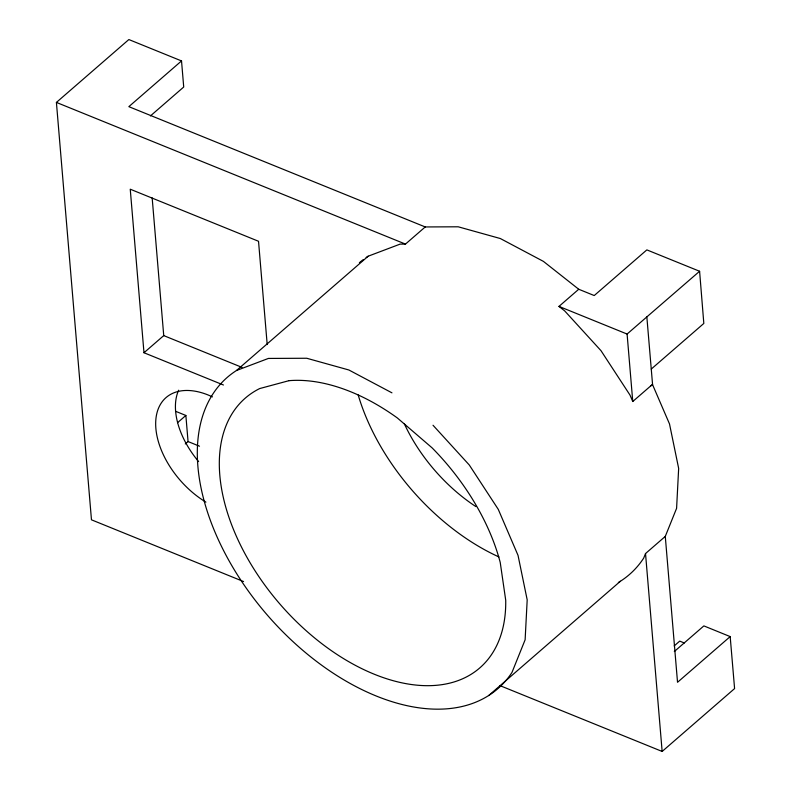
<?xml version="1.0" encoding="UTF-8"?>
<svg xmlns="http://www.w3.org/2000/svg" width="791" height="791" viewBox="0 0 791 791"><rect width="100%" height="100%" fill="white"/><g stroke="black" fill="none" stroke-linecap="round" stroke-linejoin="round"><path stroke-width="1.19" d="M243.569 581.553L91.469 519.816L56.408 102.415L128.854 39.55L181.525 60.927L128.844 106.656L425.232 226.948L458.207 226.799L500.337 238.536L543.417 261.386L578.735 289.259L594.229 295.547L646.85 249.887L699.6 271.264L646.85 316.904L652.585 384.713L669.502 423.927L678.658 468.401L676.592 508.326L665.28 536.407L645.525 553.552L643.686 558.12A206.233 125.71 49 0 1 618.364 582.502M223.448 384.999L143.982 352.746L163.737 335.602L152.169 197.888M433.023 425.251L469.29 464.999L498.29 509.384L518.036 555.381L527.192 599.855L525.125 639.781L511.985 672.429A206.233 125.71 49 0 1 273.221 621.716A206.233 125.71 49 0 1 236.489 370.504L368.191 256.195L400.108 244.122L405.467 244.093L425.232 226.948M177.55 422.681L185.865 415.463L175.562 411.28M185.282 443.959L188.06 441.556L185.865 415.463M652.516 384.367L632.76 401.512L629.992 395.075L601.002 350.69L564.725 310.942L558.98 306.404L578.735 289.259M632.76 401.512L627.095 334.049L646.85 316.904M651.24 369.081L703.822 323.45L699.6 271.264M488.66 695.576L620.362 581.266M674.179 645.921L679.716 641.115L684.304 642.974M674.308 651.537L703.861 625.899L730.182 636.597L734.592 688.585L662.146 751.45L499.744 685.53M730.182 636.597L677.531 682.287L665.28 536.407M150.438 115.921L183.72 87.02L181.525 60.927M650.775 385.87L652.585 384.713M236.489 370.504L268.406 358.432L306.74 358.254L348.88 369.99L391.95 392.84M56.408 102.415L405.467 244.093M558.98 306.404L627.095 334.049M163.737 335.602L242.066 367.4M188.06 441.556L199.51 446.203M645.525 553.552L662.146 751.45M267.2 344.569L258.528 241.275L130.248 189.207L143.982 352.746M205.907 502.117A71.497 43.584 49 0 1 155.768 420.693A71.497 43.584 49 0 1 212.453 396.894M198.62 461.588A71.497 43.584 49 0 1 178.628 390.23M498.943 556.943A178.736 108.95 49 0 1 358.175 394.917M475.866 506.586A129.24 78.774 49 0 1 404.25 423.62M359.391 262.721A206.233 125.71 49 0 1 363.198 259.666M366.164 257.53A206.233 125.71 49 0 1 368.191 256.195M288.962 380.679L259.695 388.559A178.736 108.95 49 0 0 309.963 634.036A178.736 108.95 49 0 0 505.716 600.221L500.228 562.441A178.736 108.95 49 0 0 432.104 447.864L397.349 417.964A178.736 108.95 49 0 0 288.962 380.679"/></g></svg>
